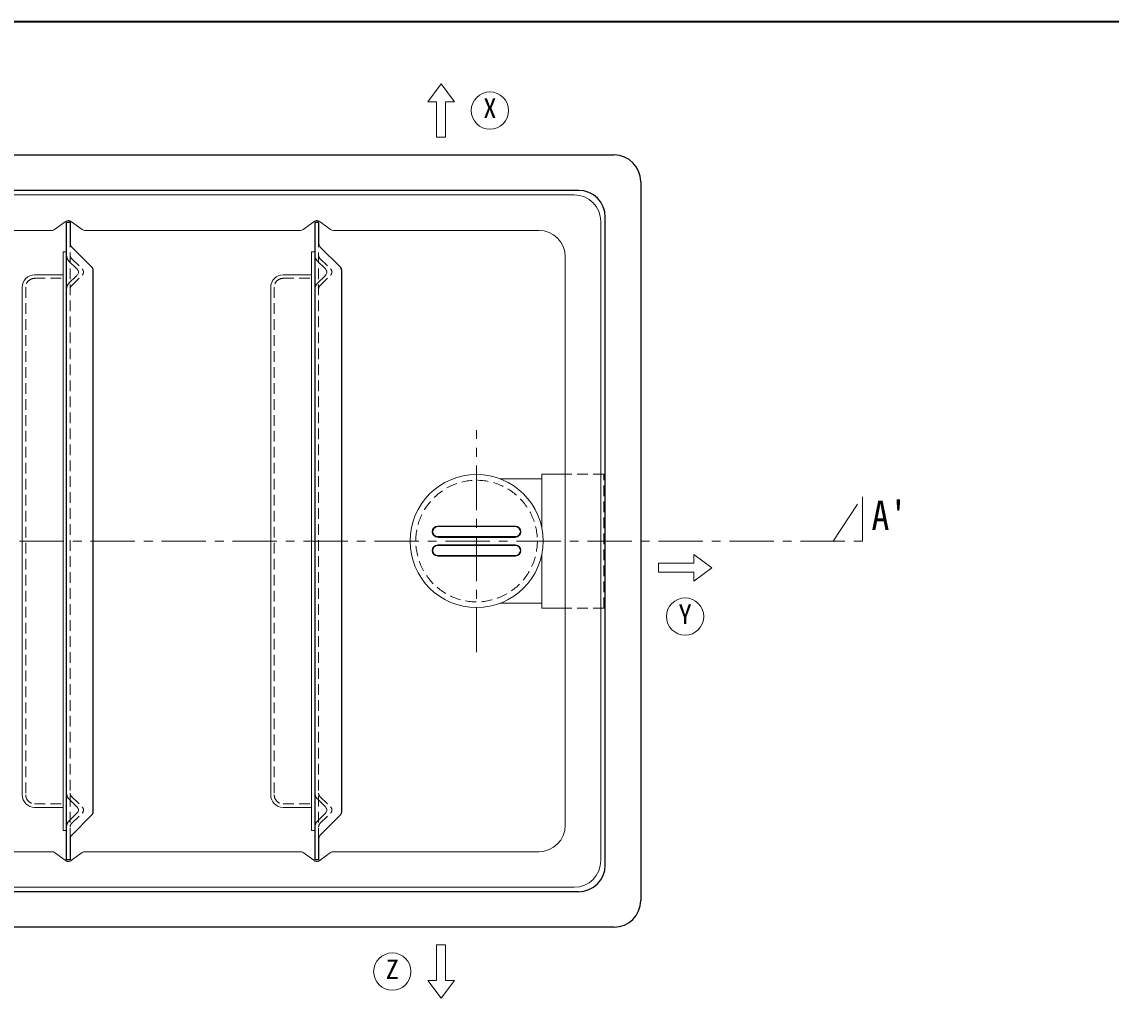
# Model space of a CAD drawing. Units: millimetres at full size, sheet at 1:10; details may follow other scales. Extents: x -2106 to 1944, y -1394 to 1416.
# Drawn here: x -838 to 389, y 316 to 1416 of the extents above; entities that cross this region are included whole.
import ezdxf
from ezdxf.enums import TextEntityAlignment as Align

# ---------------------------------------------------------------- set-up
doc = ezdxf.new("R2010")
doc.units = ezdxf.units.MM
doc.header["$LTSCALE"] = 10
doc.linetypes.add('CHAIN1', pattern=[8, 5, -1, 1, -1])
doc.linetypes.add('DASHED1', pattern=[1.8, 1.2, -0.6])
doc.layers.add('0-0_ﾚｲﾔ1', color=7, linetype='Continuous', lineweight=9)
doc.styles.add('ＭＳ ゴシック', font='')
doc.styles.get('ＭＳ ゴシック').set_extended_font_data('MS Gothic')

msp = doc.modelspace()

# ---------------------------------------------------------------- linework, layer by layer
at = {"layer": '0-0_ﾚｲﾔ1', "color": 1, "lineweight": 40}
msp.add_line((1944.28, 1416.27), (-2105.72, 1416.27), dxfattribs=at)
at = {"layer": '0-0_ﾚｲﾔ1', "color": 4}
for p, q in [((-350.72, 1326.27), (-365.72, 1346.27)), ((-350.72, 1326.27), (-360.72, 1326.27)), ((-360.72, 1286.27), (-360.72, 1326.27)), ((-215.72, 1221.27), (-892.22, 1221.27)), ((-185.72, 1191.27), (-185.72, 471.27)), ((-791.72, 1157.27), (-787.72, 1157.27)), ((-511.72, 1157.27), (-511.72, 505.27)), ((-511.72, 1157.27), (-507.72, 1157.27)), ((-791.72, 1131.27), (-823.72, 1131.27)), ((-511.72, 1131.27), (-543.72, 1131.27)), ((-837.72, 1117.27), (-837.72, 545.27)), ((-557.72, 1117.27), (-557.72, 545.27)), ((-299.06, 901.37), (-252.22, 901.37)), ((-252.22, 906.77), (-252.22, 846.2)), ((-225.72, 906.77), (-252.22, 906.77)), ((-369.47, 848.15), (-281.97, 848.15)), ((-369.47, 826.9), (-281.97, 826.9)), ((-369.47, 814.4), (-281.97, 814.4)), ((-252.22, 816.35), (-252.22, 755.77)), ((-80.72, 816.27), (-60.72, 801.27)), ((-80.72, 806.27), (-80.72, 816.27)), ((-80.72, 786.27), (-60.72, 801.27)), ((-120.72, 796.27), (-80.72, 796.27)), ((-80.72, 786.27), (-80.72, 796.27)), ((-299.06, 761.17), (-252.22, 761.17)), ((-225.72, 755.77), (-252.22, 755.77)), ((-823.72, 531.27), (-791.72, 531.27)), ((-543.72, 531.27), (-511.72, 531.27)), ((-511.72, 505.27), (-507.72, 505.27)), ((-1635.72, 441.27), (-215.72, 441.27)), ((-360.72, 336.27), (-360.72, 376.27)), ((-380.72, 336.27), (-370.72, 336.27)), ((-380.72, 336.27), (-365.72, 316.27))]:
    msp.add_line(p, q, dxfattribs=at)
at = {"layer": '0-0_ﾚｲﾔ1', "color": 5, "lineweight": 25}
for p, q in [((-1680.72, 1266.27), (-170.72, 1266.27)), ((-140.72, 1236.27), (-140.72, 426.27)), ((-210.72, 1226.27), (-1640.72, 1226.27)), ((-180.72, 466.27), (-180.72, 1196.27)), ((-783.72, 1190.34), (-787.72, 1190.34)), ((-787.72, 472.21), (-787.72, 1190.34)), ((-783.72, 1190.34), (-783.72, 1166.34)), ((-503.72, 1190.34), (-507.72, 1190.34)), ((-507.72, 472.21), (-507.72, 1190.34)), ((-503.72, 1190.34), (-503.72, 1166.34)), ((-759.18, 1139.74), (-782.26, 1162.81)), ((-479.18, 1139.74), (-502.26, 1162.81)), ((-757.72, 526.34), (-757.72, 1136.2)), ((-477.72, 526.34), (-477.72, 1136.2)), ((-369.47, 835.65), (-281.97, 835.65)), ((-759.18, 522.81), (-782.26, 499.74)), ((-479.18, 522.81), (-502.26, 499.74)), ((-783.72, 496.2), (-783.72, 472.21)), ((-503.72, 496.2), (-503.72, 472.21)), ((-783.72, 472.21), (-787.72, 472.21)), ((-503.72, 472.21), (-507.72, 472.21)), ((-210.72, 436.27), (-1640.72, 436.27)), ((-170.72, 396.27), (-1680.72, 396.27))]:
    msp.add_line(p, q, dxfattribs=at)
at = {"layer": '0-0_ﾚｲﾔ1', "lineweight": 18}
for p, q in [((-804.13, 1181.27), (-1047.31, 1181.27)), ((-770.24, 1182.22), (-782.15, 1190.84)), ((-767.31, 1181.27), (-524.13, 1181.27)), ((-490.24, 1182.22), (-502.15, 1190.84)), ((-487.31, 1181.27), (-255.72, 1181.27)), ((-225.72, 511.27), (-225.72, 1151.27)), ((-369.47, 847.52), (-281.97, 847.52)), ((-369.47, 836.27), (-281.97, 836.27)), ((-369.47, 826.27), (-281.97, 826.27)), ((-369.47, 815.02), (-281.97, 815.02)), ((-804.13, 481.27), (-1047.31, 481.27)), ((-770.24, 480.32), (-782.15, 471.71)), ((-767.31, 481.27), (-524.13, 481.27)), ((-490.24, 480.32), (-502.15, 471.71)), ((-487.31, 481.27), (-255.72, 481.27))]:
    msp.add_line(p, q, dxfattribs=at)
at = {"layer": '0-0_ﾚｲﾔ1', "linetype": 'DASHED1', "lineweight": 18}
for p, q in [((-783.72, 496.2), (-783.72, 1166.34)), ((-503.72, 496.2), (-503.72, 1166.34))]:
    msp.add_line(p, q, dxfattribs=at)
at = {"layer": '0-0_ﾚｲﾔ1', "color": 4, "linetype": 'DASHED1'}
for p, q in [((-785.02, 1146.73), (-776.29, 1138.19)), ((-782.22, 1149.59), (-770.22, 1137.85)), ((-505.02, 1146.73), (-496.29, 1138.19)), ((-502.22, 1149.59), (-490.22, 1137.85)), ((-785.02, 1121.81), (-776.29, 1130.36)), ((-782.22, 1118.95), (-770.22, 1130.7)), ((-776.29, 1138.19), (-776.01, 1137.82)), ((-776.01, 1130.73), (-776.29, 1130.36)), ((-776.01, 1137.82), (-775.54, 1137.18)), ((-775.54, 1131.36), (-776.01, 1130.73)), ((-775.54, 1137.18), (-775.11, 1136.55)), ((-775.11, 1132), (-775.54, 1131.36)), ((-775.11, 1136.55), (-774.74, 1135.91)), ((-774.74, 1132.63), (-775.11, 1132)), ((-774.74, 1135.91), (-774.47, 1135.28)), ((-774.47, 1133.27), (-774.74, 1132.63)), ((-774.47, 1135.28), (-774.32, 1134.64)), ((-774.32, 1133.9), (-774.47, 1133.27)), ((-774.32, 1134.64), (-774.29, 1134.27)), ((-774.29, 1134.27), (-774.32, 1133.9)), ((-505.02, 1121.81), (-496.29, 1130.36)), ((-502.22, 1118.95), (-490.22, 1130.7)), ((-496.29, 1138.19), (-496.01, 1137.82)), ((-496.01, 1130.73), (-496.29, 1130.36)), ((-496.01, 1137.82), (-495.54, 1137.18)), ((-495.54, 1131.36), (-496.01, 1130.73)), ((-495.54, 1137.18), (-495.11, 1136.55)), ((-495.11, 1132), (-495.54, 1131.36)), ((-495.11, 1136.55), (-494.74, 1135.91)), ((-494.74, 1132.63), (-495.11, 1132)), ((-494.74, 1135.91), (-494.47, 1135.28)), ((-494.47, 1133.27), (-494.74, 1132.63)), ((-494.47, 1135.28), (-494.32, 1134.64)), ((-494.32, 1133.9), (-494.47, 1133.27)), ((-494.32, 1134.64), (-494.29, 1134.27)), ((-494.29, 1134.27), (-494.32, 1133.9)), ((-833.72, 1117.27), (-833.72, 545.27)), ((-823.72, 1127.27), (-787.72, 1127.27)), ((-553.72, 1117.27), (-553.72, 545.27)), ((-543.72, 1127.27), (-507.72, 1127.27)), ((-182.22, 906.77), (-225.72, 906.77)), ((-182.22, 755.77), (-182.22, 906.77)), ((-182.22, 755.77), (-225.72, 755.77)), ((-785.02, 540.73), (-776.29, 532.19)), ((-782.22, 543.59), (-770.22, 531.85)), ((-505.02, 540.73), (-496.29, 532.19)), ((-502.22, 543.59), (-490.22, 531.85)), ((-823.72, 535.27), (-787.72, 535.27)), ((-543.72, 535.27), (-507.72, 535.27)), ((-785.02, 515.81), (-776.29, 524.36)), ((-782.22, 512.95), (-770.22, 524.7)), ((-505.02, 515.81), (-496.29, 524.36)), ((-502.22, 512.95), (-490.22, 524.7))]:
    msp.add_line(p, q, dxfattribs=at)
at = {"layer": '0-0_ﾚｲﾔ1', "color": 4, "linetype": 'CHAIN1'}
for p, q in [((-325.72, 706.27), (-325.72, 956.27)), ((-1960.72, 831.27), (109.28, 831.27))]:
    msp.add_line(p, q, dxfattribs=at)
at = {"layer": '0-0_ﾚｲﾔ1', "color": 4}
for points in [[(-370.72, 1326.27), (-380.72, 1326.27), (-365.72, 1346.27)], [(-370.72, 1326.27), (-370.72, 1286.27), (-360.72, 1286.27)], [(-791.72, 1157.27), (-791.72, 505.27), (-787.72, 505.27)], [(-80.72, 806.27), (-120.72, 806.27), (-120.72, 796.27)], [(-360.72, 376.27), (-370.72, 376.27), (-370.72, 336.27)], [(-360.72, 336.27), (-350.72, 336.27), (-365.72, 316.27)]]:
    msp.add_lwpolyline(points, dxfattribs=at)
at = {"layer": '0-0_ﾚｲﾔ1', "lineweight": 18}
for points in [[(-801.2, 1182.22), (-789.29, 1190.84), (-788.96, 1191.05), (-788.38, 1191.4), (-787.8, 1191.72), (-787.22, 1192), (-786.64, 1192.2), (-786.06, 1192.32), (-785.72, 1192.34), (-785.38, 1192.32), (-784.8, 1192.2), (-784.22, 1192), (-783.64, 1191.72), (-783.06, 1191.4), (-782.48, 1191.05), (-782.15, 1190.84)], [(-521.2, 1182.22), (-509.29, 1190.84), (-508.96, 1191.05), (-508.38, 1191.4), (-507.8, 1191.72), (-507.22, 1192), (-506.64, 1192.2), (-506.06, 1192.32), (-505.72, 1192.34), (-505.38, 1192.32), (-504.8, 1192.2), (-504.22, 1192), (-503.64, 1191.72), (-503.06, 1191.4), (-502.48, 1191.05), (-502.15, 1190.84)], [(-801.2, 480.32), (-789.29, 471.71), (-788.96, 471.5), (-788.38, 471.14), (-787.8, 470.82), (-787.22, 470.55), (-786.64, 470.34), (-786.06, 470.23), (-785.72, 470.21), (-785.38, 470.23), (-784.8, 470.34), (-784.22, 470.55), (-783.64, 470.82), (-783.06, 471.14), (-782.48, 471.5), (-782.15, 471.71)], [(-521.2, 480.32), (-509.29, 471.71), (-508.96, 471.5), (-508.38, 471.14), (-507.8, 470.82), (-507.22, 470.55), (-506.64, 470.34), (-506.06, 470.23), (-505.72, 470.21), (-505.38, 470.23), (-504.8, 470.34), (-504.22, 470.55), (-503.64, 470.82), (-503.06, 471.14), (-502.48, 471.5), (-502.15, 471.71)]]:
    msp.add_lwpolyline(points, dxfattribs=at)
at = {"layer": '0-0_ﾚｲﾔ1', "color": 4, "linetype": 'CHAIN1'}
msp.add_lwpolyline([(75.95, 831.27), (109.28, 881.27), (109.28, 831.27)], dxfattribs=at)
at = {"layer": '0-0_ﾚｲﾔ1', "color": 4, "linetype": 'DASHED1'}
for points in [[(-776.29, 524.36), (-776.01, 524.73), (-775.54, 525.36), (-775.11, 526), (-774.74, 526.63), (-774.47, 527.27), (-774.32, 527.9), (-774.29, 528.27), (-774.32, 528.64), (-774.47, 529.28), (-774.74, 529.91), (-775.11, 530.55), (-775.54, 531.18), (-776.01, 531.82), (-776.29, 532.19)], [(-496.29, 524.36), (-496.01, 524.73), (-495.54, 525.36), (-495.11, 526), (-494.74, 526.63), (-494.47, 527.27), (-494.32, 527.9), (-494.29, 528.27), (-494.32, 528.64), (-494.47, 529.28), (-494.74, 529.91), (-495.11, 530.55), (-495.54, 531.18), (-496.01, 531.82), (-496.29, 532.19)]]:
    msp.add_lwpolyline(points, dxfattribs=at)
at = {"layer": '0-0_ﾚｲﾔ1', "lineweight": 18}
for centre, radius in [((-310.72, 1316.27), 21), ((-325.72, 831.27), 75), ((-90.72, 746.27), 21), ((-420.72, 346.27), 21)]:
    msp.add_circle(centre, radius, dxfattribs=at)
at = {"layer": '0-0_ﾚｲﾔ1', "color": 4, "linetype": 'DASHED1'}
msp.add_circle((-325.72, 831.27), 68.5, dxfattribs=at)
at = {"layer": '0-0_ﾚｲﾔ1', "color": 5, "lineweight": 25}
for centre, radius, start, end in [((-170.72, 1236.27), 30, 0, 90), ((-210.72, 1196.27), 30, 0, 90), ((-778.72, 1166.34), 5, 180, 225), ((-498.72, 1166.34), 5, 180, 225), ((-762.72, 1136.2), 5, 0, 45), ((-482.72, 1136.2), 5, 0, 45), ((-762.72, 526.34), 5, 315, 0), ((-482.72, 526.34), 5, 315, 0), ((-778.72, 496.2), 5, 135, 180), ((-498.72, 496.2), 5, 135, 180), ((-210.72, 466.27), 30, 270, 0), ((-170.72, 426.27), 30, 270, 0)]:
    msp.add_arc(centre, radius, start, end, dxfattribs=at)
at = {"layer": '0-0_ﾚｲﾔ1', "color": 4}
for centre, radius, start, end in [((-215.72, 1191.27), 30, 0, 90), ((-823.72, 1117.27), 14, 90, 180), ((-543.72, 1117.27), 14, 90, 180), ((-369.47, 841.9), 6.25, 90, 270), ((-281.97, 841.9), 6.25, 270, 90), ((-369.47, 820.65), 6.25, 90, 270), ((-281.97, 820.65), 6.25, 270, 90), ((-823.72, 545.27), 14, 180, 270), ((-543.72, 545.27), 14, 180, 270), ((-215.72, 471.27), 30, 270, 0)]:
    msp.add_arc(centre, radius, start, end, dxfattribs=at)
at = {"layer": '0-0_ﾚｲﾔ1', "lineweight": 18}
for centre, radius, start, end in [((-804.13, 1186.27), 5, 270, 305.88851), ((-767.31, 1186.27), 5, 234.11149, 270), ((-524.13, 1186.27), 5, 270, 305.88851), ((-487.31, 1186.27), 5, 234.11149, 270), ((-255.72, 1151.27), 30, 0, 90), ((-369.47, 841.9), 5.62, 90, 270), ((-281.97, 841.9), 5.62, 270, 90), ((-369.47, 820.65), 5.62, 90, 270), ((-281.97, 820.65), 5.62, 270, 90), ((-255.72, 511.27), 30, 270, 0), ((-804.13, 476.27), 5, 54.11149, 90), ((-767.31, 476.27), 5, 90, 125.88851), ((-524.13, 476.27), 5, 54.11149, 90), ((-487.31, 476.27), 5, 90, 125.88851)]:
    msp.add_arc(centre, radius, start, end, dxfattribs=at)
at = {"layer": '0-0_ﾚｲﾔ1', "color": 4, "linetype": 'DASHED1'}
for centre, radius, start, end in [((-778.72, 1153.16), 9, 180, 225.6053), ((-778.72, 1153.16), 5, 180, 225.6053), ((-498.72, 1153.16), 9, 180, 225.6053), ((-498.72, 1153.16), 5, 180, 225.6053), ((-773.72, 1134.27), 5, 314.3947, 45.6053), ((-493.72, 1134.27), 5, 314.3947, 45.6053), ((-823.72, 1117.27), 10, 90, 180), ((-778.72, 1115.38), 9, 134.3947, 180), ((-778.72, 1115.38), 5, 134.3947, 180), ((-543.72, 1117.27), 10, 90, 180), ((-498.72, 1115.38), 9, 134.3947, 180), ((-498.72, 1115.38), 5, 134.3947, 180), ((-823.72, 545.27), 10, 180, 270), ((-778.72, 547.16), 9, 180, 225.6053), ((-778.72, 547.16), 5, 180, 225.6053), ((-543.72, 545.27), 10, 180, 270), ((-498.72, 547.16), 9, 180, 225.6053), ((-498.72, 547.16), 5, 180, 225.6053), ((-773.72, 528.27), 5, 314.3947, 45.6053), ((-493.72, 528.27), 5, 314.3947, 45.6053), ((-778.72, 509.38), 9, 134.3947, 180), ((-498.72, 509.38), 9, 134.3947, 180), ((-778.72, 509.38), 5, 134.3947, 180), ((-498.72, 509.38), 5, 134.3947, 180)]:
    msp.add_arc(centre, radius, start, end, dxfattribs=at)

# ---------------------------------------------------------------- texts
at = {"layer": '0-0_ﾚｲﾔ1', "style": 'ＭＳ ゴシック'}
for s, p in [('X', (-318.22, 1301.27)), ('Y', (-98.22, 731.27)), ('Z', (-428.22, 331.27))]:
    msp.add_text(s, height=21.99, dxfattribs=at).set_placement(p, align=Align.BOTTOM_LEFT)
at = {"layer": '0-0_ﾚｲﾔ1', "style": 'ＭＳ ゴシック', "width": 0.9}
msp.add_text("A'", height=32.99, dxfattribs=at).set_placement((119.28, 833.77), align=Align.BOTTOM_LEFT)

doc.saveas('drawing.dxf')
